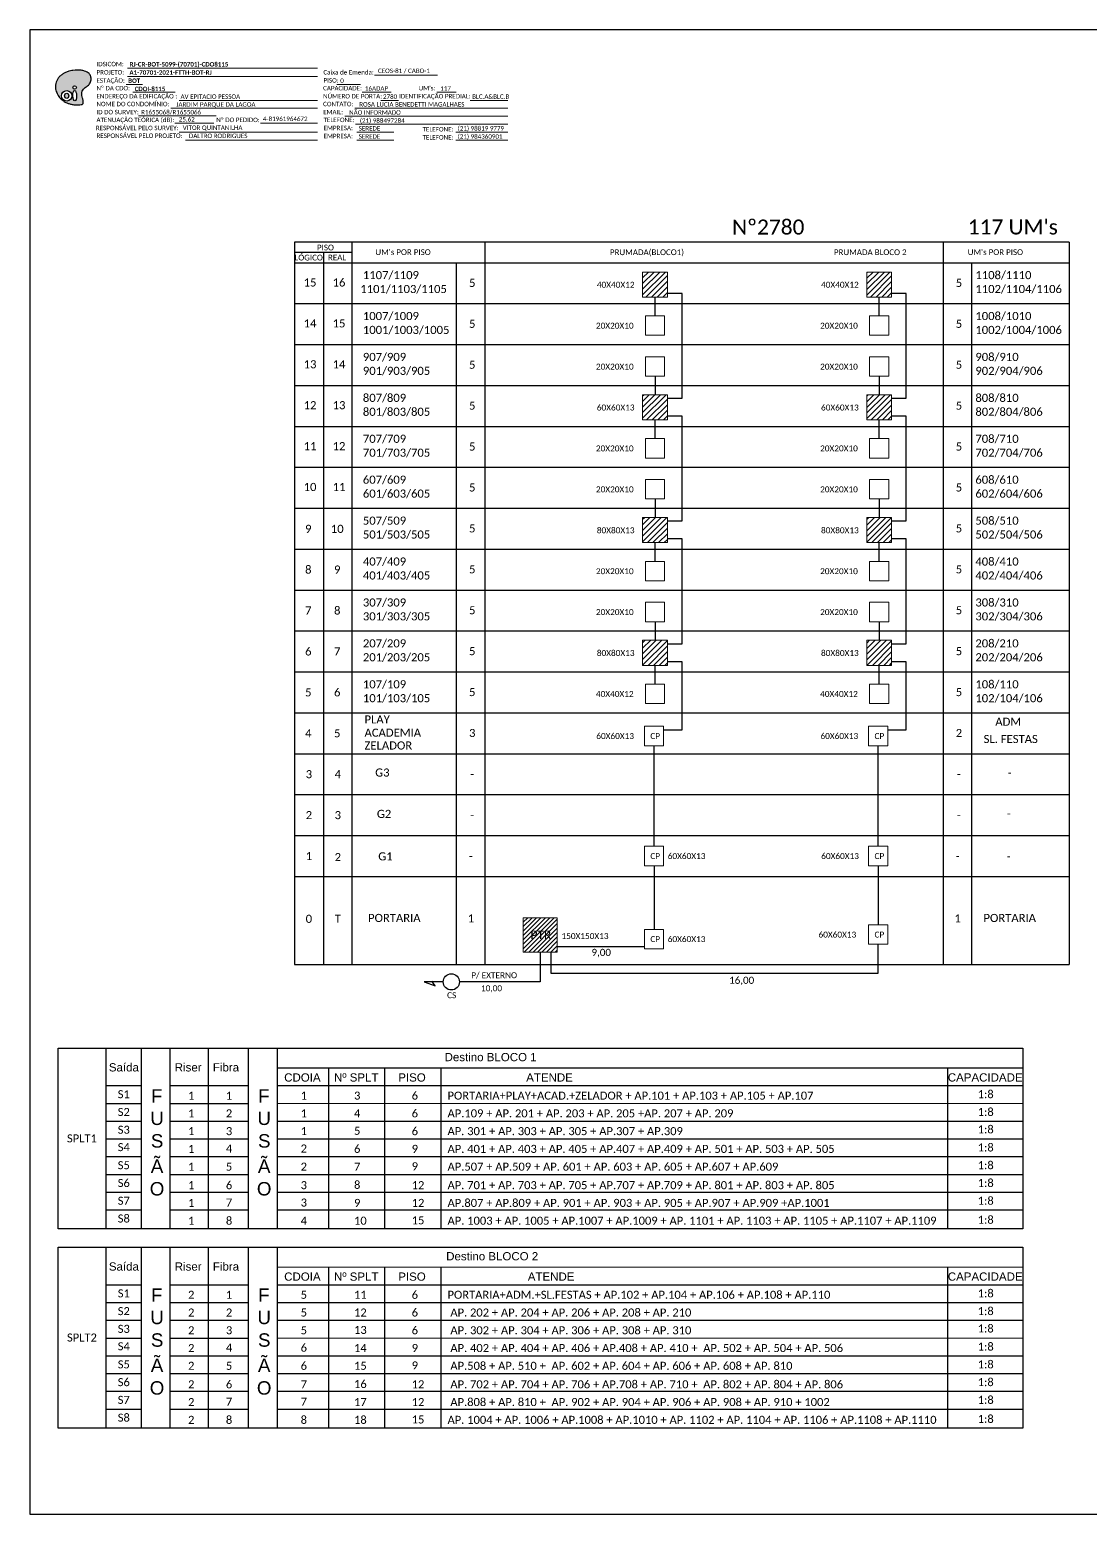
# Model space of a CAD drawing. Header units: metres. Extents: x -1286 to 457, y -500 to 94.
# Drawn here: x -384 to 40, y -500 to 94 of the extents above; entities that cross this region are included whole.
import ezdxf
from ezdxf.enums import TextEntityAlignment as Align

# ---------------------------------------------------------------- set-up
doc = ezdxf.new("R2010")
doc.units = ezdxf.units.M
doc.styles.add('ARIAL', font='arial.ttf')
doc.styles.add('WMF-Calibri0', font='calibri.ttf')
doc.styles.add('WMF-Calibri1', font='calibrib.ttf')

# ---------------------------------------------------------------- blocks, each defined once
blk = doc.blocks.new('OI')
h = blk.add_hatch(color=40)
edge = h.paths.add_edge_path()
edge.add_spline(control_points=[(4.35, -0.67), (3.92, -0.99), (3.26, -1.5), (2.81, -2.59), (2.9, -3.5), (3.06, -4.27), (3.31, -4.85), (3.37, -5.39), (3.4, -5.88), (3.2, -6.4), (2.54, -6.61), (1.65, -6.63), (0.55, -6.67), (-0.56, -6.42), (-1.61, -6.14), (-2.77, -5.61), (-3.92, -4.77), (-4.89, -3.7), (-5.34, -2.65), (-5.6, -1.94), (-5.85, -0.96), (-5.71, 0.47), (-5.1, 2.02), (-4.14, 3.02), (-3.3, 3.61), (-2.37, 4.16), (-1.36, 4.44), (-0.56, 4.7), (0.79, 4.85), (2.24, 4.97), (3.79, 4.57), (4.67, 4.21), (5.44, 3.65), (5.76, 2.99), (6.03, 2.21), (6.01, 1.46), (5.72, 0.64), (5.31, 0.08), (4.88, -0.38), (4.51, -0.55), (4.35, -0.67)], knot_values=[0, 0, 0, 0, 1.60434, 2.417191, 3.427595, 4.282808, 4.776746, 5.304182, 5.888771, 6.258406, 6.858137, 7.79129, 8.986195, 10.124242, 11.187857, 12.242908, 13.953784, 15.414161, 16.515391, 17.349188, 17.675853, 19.552021, 21.515531, 22.568638, 23.63245, 24.621084, 25.782718, 26.745347, 27.142653, 29.870543, 31.004649, 31.921532, 32.709589, 33.801391, 34.042471, 35.192333, 35.971461, 36.628871, 37.254359, 37.836911, 37.836911, 37.836911, 37.836911], degree=3, periodic=0)
h.paths.add_polyline_path([(1.13, -0.87, -1), (-0.04, -0.87, -1)], flags=16)
edge = h.paths.add_edge_path(flags=16)
edge.add_ellipse((0.56, -3.59), major_axis=(-0.02, 1.71), ratio=0.361305, start_angle=0, end_angle=360)
h.paths.add_polyline_path([(-0.36, -3.62, -1), (-3.8, -3.62, -1)], flags=16)
edge = h.paths.add_edge_path(flags=0)
edge.add_ellipse((-2.08, -3.62), major_axis=(0, 0.885), ratio=0.758294, start_angle=0, end_angle=360)
at = {"color": 40}
for centre, radius in [((-2.08, -3.62), 1.72), ((0.54, -0.87), 0.587)]:
    blk.add_circle(centre, radius, dxfattribs=at)
blk.add_ellipse((-2.08, -3.62), major_axis=(0, 0.885), ratio=0.758294, start_param=-3.141592653589792, end_param=3.141592653589792, dxfattribs=at)
blk.add_ellipse((0.56, -3.59), major_axis=(-0.02, 1.71), ratio=0.361305, dxfattribs=at)
at = {"color": 40, "start_tangent": (-0.800898, -0.598801), "end_tangent": (-0.800898, -0.598801)}
blk.add_spline([(4.35, -0.67), (3.2, -1.78), (2.9, -2.54), (2.92, -3.55), (3.12, -4.38), (3.28, -4.85), (3.37, -5.37), (3.35, -5.95), (3.2, -6.29), (2.66, -6.55), (1.73, -6.63), (0.54, -6.62), (-0.58, -6.41), (-1.6, -6.11), (-2.56, -5.67), (-3.95, -4.67), (-4.89, -3.56), (-5.37, -2.56), (-5.64, -1.78), (-5.72, -1.46), (-5.63, 0.42), (-4.84, 2.22), (-4.13, 2.99), (-3.27, 3.62), (-2.4, 4.09), (-1.3, 4.47), (-0.37, 4.72), (0.02, 4.77), (2.75, 4.8), (3.85, 4.53), (4.69, 4.16), (5.31, 3.68), (5.85, 2.73), (5.93, 2.5), (5.94, 1.35), (5.67, 0.62), (5.29, 0.08), (4.84, -0.36), (4.35, -0.67)], degree=3, dxfattribs=at)

msp = doc.modelspace()

# ---------------------------------------------------------------- hatches: boundary and pattern name
h = msp.add_hatch()
h.set_pattern_fill('LINE', color=1, scale=0.5, angle=45)
h.set_pattern_definition([(45, (48.1076, 0), (-1.122532, 1.122532), [])])
h.paths.add_polyline_path([(-128.98, -12.8), (-128.98, -2.76), (-138.89, -2.76), (-138.89, -12.8)])
h.paths.add_polyline_path([(-39.31, -12.8), (-39.31, -2.76), (-49.21, -2.76), (-49.21, -12.8)])
h.paths.add_polyline_path([(-39.31, -61.92), (-39.31, -51.88), (-49.21, -51.88), (-49.21, -61.92)])
h.paths.add_polyline_path([(-128.98, -51.88), (-138.89, -51.88), (-138.89, -61.92), (-128.98, -61.92)])
h.paths.add_polyline_path([(-128.98, -111.03), (-128.98, -100.99), (-138.89, -100.99), (-138.89, -111.03)])
h.paths.add_polyline_path([(-128.98, -150.11), (-138.89, -150.11), (-138.89, -160.15), (-128.98, -160.15)])
h.paths.add_polyline_path([(-49.21, -150.11), (-49.21, -160.15), (-39.31, -160.15), (-39.31, -150.11)])
h.paths.add_polyline_path([(-39.31, -100.99), (-49.21, -100.99), (-49.21, -111.03), (-39.31, -111.03)])
h = msp.add_hatch()
h.set_pattern_fill('ANSI31', color=1, scale=10, style=0)
h.set_pattern_definition([(45, (-798.2433, -658.8628), (-0.8838835, 0.8838835), [])])
h.paths.add_polyline_path([(-186.62, -274.9), (-173.05, -274.9), (-173.05, -261.14), (-186.62, -261.14)])
h.paths.add_polyline_path([(-184.62, -270.55), (-174.54, -270.55), (-174.54, -265.4), (-184.62, -265.4)], flags=24)

# ---------------------------------------------------------------- linework, layer by layer
for p, q in [((-372.65, -313.28), (13.15, -313.27)), ((-372.65, -385.63), (-372.65, -313.28)), ((-353.57, -313.28), (-353.57, -385.63)), ((-339.46, -313.28), (-339.46, -385.63)), ((-327.87, -385.63), (-327.87, -313.28)), ((-312.74, -313.28), (-312.74, -385.63)), ((-296.61, -313.28), (-296.61, -385.63)), ((-285.01, -313.28), (-285.01, -385.63)), ((13.15, -313.27), (13.15, -385.61)), ((-285.01, -321.18), (13.15, -321.17)), ((-264.59, -321.18), (-264.59, -385.63)), ((-242.09, -321.18), (-242.09, -385.63)), ((-219.63, -321.18), (-219.63, -385.63)), ((-16.91, -321.17), (-16.91, -385.61)), ((-353.57, -328.28), (-339.46, -328.28)), ((-327.87, -328.28), (-296.61, -328.28)), ((-285.01, -328.28), (13.15, -328.27)), ((-353.57, -335.39), (-339.46, -335.39)), ((-327.87, -335.39), (-296.61, -335.39)), ((-285.01, -335.39), (13.15, -335.37)), ((-353.57, -342.49), (-339.46, -342.49)), ((-327.87, -342.49), (-296.61, -342.49)), ((-285.01, -342.49), (13.15, -342.48)), ((-353.57, -349.6), (-339.46, -349.6)), ((-327.87, -349.6), (-296.61, -349.6)), ((-285.01, -349.6), (13.15, -349.58)), ((-353.57, -356.7), (-339.46, -356.7)), ((-327.87, -356.7), (-296.61, -356.7)), ((-285.01, -356.7), (13.15, -356.69)), ((-353.57, -363.8), (-339.46, -363.8)), ((-327.87, -363.8), (-296.61, -363.8)), ((-285.01, -363.8), (13.15, -363.79)), ((-353.57, -370.91), (-339.46, -370.91)), ((-327.87, -370.91), (-296.61, -370.91)), ((-285.01, -370.91), (13.15, -370.89)), ((-353.57, -378.01), (-339.46, -378.01)), ((-327.87, -378.01), (-296.61, -378.01)), ((-285.01, -378.01), (13.15, -378)), ((13.15, -385.61), (-372.65, -385.63)), ((-372.65, -392.96), (13.15, -392.95)), ((-372.65, -465.31), (-372.65, -392.96)), ((-353.57, -392.96), (-353.57, -465.31)), ((-339.46, -392.96), (-339.46, -465.31)), ((-327.87, -465.31), (-327.87, -392.96)), ((-312.74, -392.96), (-312.74, -465.31)), ((-296.61, -392.96), (-296.61, -465.31)), ((-285.01, -392.96), (-285.01, -465.31)), ((13.15, -392.95), (13.15, -465.29)), ((-285.01, -400.86), (13.15, -400.85)), ((-264.59, -400.86), (-264.59, -465.31)), ((-242.09, -400.86), (-242.09, -465.31)), ((-219.63, -400.86), (-219.63, -465.31)), ((-16.91, -400.85), (-16.91, -465.29)), ((-353.57, -407.96), (-339.46, -407.96)), ((-327.87, -407.96), (-296.61, -407.96)), ((-285.01, -407.96), (13.15, -407.95)), ((-353.57, -415.07), (-339.46, -415.07)), ((-327.87, -415.07), (-296.61, -415.07)), ((-285.01, -415.07), (13.15, -415.05)), ((-353.57, -422.17), (-339.46, -422.17)), ((-327.87, -422.17), (-296.61, -422.17)), ((-285.01, -422.17), (13.15, -422.16)), ((-353.57, -429.28), (-339.46, -429.28)), ((-327.87, -429.28), (-296.61, -429.28)), ((-285.01, -429.28), (13.15, -429.26)), ((-353.57, -436.38), (-339.46, -436.38)), ((-327.87, -436.38), (-296.61, -436.38)), ((-285.01, -436.38), (13.15, -436.37)), ((-353.57, -443.48), (-339.46, -443.48)), ((-327.87, -443.48), (-296.61, -443.48)), ((-285.01, -443.48), (13.15, -443.47)), ((-353.57, -450.59), (-339.46, -450.59)), ((-327.87, -450.59), (-296.61, -450.59)), ((-285.01, -450.59), (13.15, -450.57)), ((-353.57, -457.69), (-339.46, -457.69)), ((-327.87, -457.69), (-296.61, -457.69)), ((-285.01, -457.69), (13.15, -457.68)), ((13.15, -465.29), (-372.65, -465.31))]:
    msp.add_line(p, q)
msp.add_lwpolyline([(-384.06, -499.81), (456.94, -499.81), (456.94, 94.19), (-384.06, 94.19)], close=True)
at = {"color": 7, "lineweight": 0}
for points in [[(-344.93, 78.79), (-268.95, 78.79)], [(-345.46, 72.24), (-338.91, 72.24)], [(-344.96, 75.52), (-269, 75.52)], [(-261.18, 72.28), (-251.7, 72.28)], [(-246.14, 76.01), (-221, 76.01)], [(-342.8, 69.17), (-325.83, 69.17)], [(-324.23, 65.93), (-268.98, 65.93)], [(-251.13, 69.17), (-239.51, 69.17)], [(-243.55, 65.93), (-236.6, 65.93)], [(-221.19, 69.17), (-213.52, 69.17)], [(-207.85, 65.93), (-192.82, 65.93)], [(-340.48, 59.75), (-309.44, 59.75)], [(-327.64, 62.82), (-268.98, 62.82)], [(-258.05, 59.58), (-192.79, 59.58)], [(-254.02, 62.82), (-192.79, 62.82)], [(-325.95, 56.79), (-310.44, 56.79)], [(-291.72, 56.79), (-268.95, 56.79)], [(-253.77, 56.34), (-192.79, 56.34)], [(-324.23, 53.23), (-268.98, 53.23)], [(-321.74, 49.99), (-268.98, 49.99)], [(-253.16, 53.23), (-238.36, 53.23)], [(-253.16, 49.99), (-238.36, 49.99)], [(-213.56, 53.23), (-192.79, 53.23)], [(-213.56, 49.99), (-192.79, 49.99)]]:
    msp.add_lwpolyline(points, dxfattribs=at)
at = {"color": 0}
for points in [[(31.76, 9.19), (-278.16, 9.19)], [(-255.02, 5.08), (-278.16, 5.08)], [(-278.16, 0.97), (31.76, 0.97)]]:
    msp.add_lwpolyline(points, dxfattribs=at)
for points in [[(-278.16, 9.19), (-278.16, -279.8)], [(-255.02, -279.8), (-255.02, 9.19)], [(-201.86, -279.8), (-201.86, 9.19)], [(-18.74, 9.19), (-18.74, -279.8)], [(31.76, 9.19), (31.76, -279.8)], [(-266.59, 5.08), (-266.59, -279.8)], [(-213.43, 0.97), (-213.43, -279.8)], [(-7.17, -279.8), (-7.17, 0.97)], [(-278.16, -15.4), (31.76, -15.4)], [(-278.16, -31.77), (31.76, -31.77)], [(-278.16, -48.15), (31.76, -48.15)], [(-278.16, -64.52), (31.76, -64.52)], [(-278.16, -80.89), (31.76, -80.89)], [(-278.16, -97.26), (31.76, -97.26)], [(-278.16, -113.63), (31.76, -113.63)], [(-278.16, -130.01), (31.76, -130.01)], [(-278.16, -146.38), (31.76, -146.38)], [(-278.16, -162.75), (31.76, -162.75)], [(-278.16, -179.12), (31.76, -179.12)], [(-278.16, -195.49), (31.76, -195.49)], [(-278.16, -211.87), (31.76, -211.87)], [(-278.16, -228.24), (31.76, -228.24)], [(-278.16, -244.61), (31.76, -244.61)], [(-278.16, -279.8), (31.76, -279.8)]]:
    msp.add_lwpolyline(points)
at = {"color": 1, "lineweight": 0}
for points in [[(-128.98, -2.76), (-138.89, -2.76), (-138.89, -12.8), (-128.98, -12.8)], [(-39.31, -2.76), (-49.21, -2.76), (-49.21, -12.8), (-39.31, -12.8)], [(-128.98, -51.88), (-138.89, -51.88), (-138.89, -61.92), (-128.98, -61.92)], [(-39.31, -51.88), (-49.21, -51.88), (-49.21, -61.92), (-39.31, -61.92)], [(-128.98, -100.99), (-138.89, -100.99), (-138.89, -111.03), (-128.98, -111.03)], [(-39.31, -100.99), (-49.21, -100.99), (-49.21, -111.03), (-39.31, -111.03)], [(-128.98, -150.11), (-138.89, -150.11), (-138.89, -160.15), (-128.98, -160.15)], [(-39.31, -150.11), (-49.21, -150.11), (-49.21, -160.15), (-39.31, -160.15)], [(-186.62, -261.14), (-173.05, -261.14), (-173.05, -274.9), (-186.62, -274.9)]]:
    msp.add_lwpolyline(points, close=True, dxfattribs=at)
at = {"color": 3}
for points in [[(-128.98, -53.23), (-123.14, -53.23), (-123.14, -11.33), (-128.98, -11.33)], [(-39.31, -53.23), (-33.46, -53.23), (-33.46, -11.33), (-39.31, -11.33)], [(-133.94, -20.32), (-133.94, -12.8)], [(-44.27, -20.32), (-44.26, -12.8)], [(-133.94, -44.46), (-133.94, -51.88)], [(-44.26, -44.46), (-44.26, -51.88)], [(-133.94, -69.43), (-133.94, -61.92)], [(-128.98, -102.35), (-123.14, -102.35), (-123.14, -60.45), (-128.98, -60.45)], [(-44.27, -69.43), (-44.26, -61.92)], [(-39.31, -102.35), (-33.46, -102.35), (-33.46, -60.45), (-39.31, -60.45)], [(-133.94, -93.57), (-133.94, -100.99)], [(-44.26, -93.57), (-44.26, -100.99)], [(-133.94, -118.55), (-133.94, -111.03)], [(-128.98, -151.47), (-123.14, -151.47), (-123.14, -109.56), (-128.98, -109.56)], [(-44.27, -118.55), (-44.26, -111.03)], [(-39.31, -151.47), (-33.46, -151.47), (-33.46, -109.56), (-39.31, -109.56)], [(-133.94, -142.69), (-133.94, -150.11)], [(-44.26, -142.69), (-44.26, -150.11)], [(-133.94, -167.66), (-133.94, -160.15)], [(-130.5, -185.92), (-123.14, -185.92), (-123.14, -158.68), (-128.98, -158.68)], [(-44.27, -167.66), (-44.26, -160.15)], [(-40.82, -185.92), (-33.46, -185.92), (-33.46, -158.68), (-39.31, -158.68)], [(-134.33, -232.54), (-134.33, -192.28)], [(-44.66, -232.54), (-44.66, -192.28)], [(-134.33, -240.31), (-134.33, -265.76)], [(-44.66, -240.31), (-44.66, -263.94)], [(-175.58, -274.9), (-175.58, -283.34), (-44.66, -283.34), (-44.66, -271.71)], [(-173.05, -272.62), (-138.16, -272.62)]]:
    msp.add_lwpolyline(points, dxfattribs=at)
at = {"lineweight": 0}
for points in [[(-130.11, -20.32), (-137.77, -20.32), (-137.77, -28.09), (-130.11, -28.09)], [(-40.44, -20.32), (-48.1, -20.32), (-48.1, -28.09), (-40.44, -28.09)], [(-130.1, -36.69), (-137.77, -36.69), (-137.77, -44.46), (-130.1, -44.46)], [(-40.43, -36.69), (-48.09, -36.69), (-48.09, -44.46), (-40.43, -44.46)], [(-130.11, -69.43), (-137.77, -69.43), (-137.77, -77.2), (-130.11, -77.2)], [(-40.44, -69.43), (-48.1, -69.43), (-48.1, -77.2), (-40.44, -77.2)], [(-130.1, -85.8), (-137.77, -85.8), (-137.77, -93.57), (-130.1, -93.57)], [(-40.43, -85.8), (-48.09, -85.8), (-48.09, -93.57), (-40.43, -93.57)], [(-130.11, -118.55), (-137.77, -118.55), (-137.77, -126.32), (-130.11, -126.32)], [(-40.44, -118.55), (-48.1, -118.55), (-48.1, -126.32), (-40.44, -126.32)], [(-130.1, -134.92), (-137.77, -134.92), (-137.77, -142.69), (-130.1, -142.69)], [(-40.43, -134.92), (-48.09, -134.92), (-48.09, -142.69), (-40.43, -142.69)], [(-130.11, -167.66), (-137.77, -167.66), (-137.77, -175.43), (-130.11, -175.43)], [(-40.44, -167.66), (-48.1, -167.66), (-48.1, -175.43), (-40.44, -175.43)], [(-130.5, -184.51), (-138.16, -184.51), (-138.16, -192.28), (-130.5, -192.28)], [(-40.82, -184.51), (-48.49, -184.51), (-48.49, -192.28), (-40.82, -192.28)], [(-130.5, -232.54), (-138.16, -232.54), (-138.16, -240.31), (-130.5, -240.31)], [(-40.82, -232.54), (-48.49, -232.54), (-48.49, -240.31), (-40.82, -240.31)], [(-130.5, -265.76), (-138.16, -265.76), (-138.16, -273.53), (-130.5, -273.53)], [(-40.82, -263.94), (-48.49, -263.94), (-48.49, -271.71), (-40.82, -271.71)]]:
    msp.add_lwpolyline(points, close=True, dxfattribs=at)
at = {"color": 1}
for points in [[(-179.84, -274.9), (-179.84, -286.79), (-212.17, -286.79)], [(-226.26, -286.79), (-221.85, -288.38)], [(-218.63, -286.79), (-226.26, -286.79)], [(-221.85, -288.38), (-223.25, -286.55)]]:
    msp.add_lwpolyline(points, dxfattribs=at)
at = {"color": 5}
msp.add_circle((-215.4, -286.79), 3.23, dxfattribs=at)

# ---------------------------------------------------------------- block references
at = {"color": 7, "xscale": 1.213923925163967, "yscale": 1.213923925163967, "zscale": 1.213923925163967, "rotation": 0.1532896023949059}
msp.add_blockref('OI', (-366.75, 72.14), dxfattribs=at)

# ---------------------------------------------------------------- texts
at = {"color": 7, "lineweight": 0, "style": 'WMF-Calibri0'}
for s, height, p in [('PROJETO:', 1.793, (-357.33, 76.26)), ('IDSICOM:', 1.793, (-357.33, 79.54)), ('Caixa de Emenda:', 1.7927, (-266.59, 76.26)), ('ESTAÇÃO:', 1.793, (-357.35, 72.98)), ('Nº DA CDO:', 1.793, (-357.35, 69.91)), ('CAPACIDADE:', 1.7927, (-266.7, 69.91)), ('PISO:', 1.793, (-266.52, 73.03)), ("UM's:", 1.793, (-228.46, 69.91)), ('ENDEREÇO DA EDIFICAÇÃO :', 1.7927, (-357.35, 66.68)), ('NOME DO CONDOMÍNIO:', 1.7927, (-357.35, 63.56)), ('CONTATO:', 1.793, (-266.7, 63.56)), ('NÚMERO DE PORTA:', 1.7927, (-266.7, 66.68)), ('IDENTIFICAÇÃO PREDIAL:', 1.7927, (-236.33, 66.68)), ('ATENUAÇÃO TEÓRICA (dB):', 1.7927, (-357.35, 57.21)), ('ID DO SURVEY:', 1.7927, (-357.35, 60.33)), ('EMAIL:', 1.793, (-266.7, 60.33)), ('RESPONSÁVEL PELO SURVEY:', 1.7927, (-357.59, 53.98)), ('Nº DO PEDIDO:', 1.7927, (-309.43, 57.21)), ('TELEFONE:', 1.793, (-266.52, 57.21)), ('EMPRESA:', 1.793, (-266.52, 53.98)), ('TELEFONE:', 1.793, (-226.92, 53.47)), ('RESPONSÁVEL PELO PROJETO:', 1.7927, (-357.35, 50.87)), ('EMPRESA:', 1.793, (-266.52, 50.74)), ('TELEFONE:', 1.793, (-226.92, 50.24))]:
    msp.add_text(s, height=height, dxfattribs=at).set_placement(p)
at = {"color": 7}
for s, height, style, p in [('A1-70701-2021-FTTH-BOT-RJ', 1.7927, 'WMF-Calibri1', (-344.17, 76.17)), ('RJ-CR-BOT-5099-(70701)-CDO8115', 1.7927, 'WMF-Calibri1', (-344.13, 79.45)), ('CEOS-81 / CABO-1', 1.7927, 'WMF-Calibri0', (-244.74, 76.85)), ('BOT', 1.793, 'WMF-Calibri1', (-344.67, 72.89)), ('0', 1.79, 'WMF-Calibri0', (-259.83, 72.88)), ('16ADAP', 1.793, 'WMF-Calibri0', (-249.96, 69.79)), ('117', 1.793, 'WMF-Calibri0', (-219.84, 69.77)), ('AV EPITACIO PESSOA ', 1.7927, 'WMF-Calibri0', (-323.72, 66.52)), ('2780', 1.793, 'WMF-Calibri0', (-242.73, 66.53)), ('BLC.A&BLC.B', 1.7927, 'WMF-Calibri0', (-207.09, 66.53)), ('R1655068/R1655066', 1.7927, 'WMF-Calibri0', (-339.47, 60.28)), ('JARDIM PARQUE DA LAGOA', 1.7927, 'WMF-Calibri0', (-325.44, 63.39)), ('4-81961964672', 1.7927, 'WMF-Calibri0', (-290.77, 57.62)), ('NÃO INFORMADO', 1.7927, 'WMF-Calibri0', (-256.28, 60.18)), ('ROSA LUCIA BENEDETTI MAGALHAES', 1.7927, 'WMF-Calibri0', (-252.24, 63.42)), ('25,62', 1.793, 'WMF-Calibri0', (-324.41, 57.45)), ('VITOR QUINTANILHA', 1.7927, 'WMF-Calibri0', (-322.83, 54.07)), ('SEREDE', 1.793, 'WMF-Calibri0', (-252.46, 53.83)), ('(21) 988497284', 1.7927, 'WMF-Calibri0', (-251.99, 56.94)), ('(21) 98819 9779', 1.7927, 'WMF-Calibri0', (-212.85, 53.83)), ('DALTRO RODRIGUES', 1.7927, 'WMF-Calibri0', (-320.34, 50.83)), ('SEREDE', 1.793, 'WMF-Calibri0', (-252.46, 50.59)), ('(21) 984360901', 1.7927, 'WMF-Calibri0', (-212.85, 50.59)), ('1107/1109', 3.24, 'WMF-Calibri0', (-250.79, -5.61)), ('1108/1110', 3.24, 'WMF-Calibri0', (-5.8, -5.61)), ('1101/1103/1105', 3.24, 'WMF-Calibri0', (-251.82, -11.18)), ('40X40X12', 2.373, 'WMF-Calibri0', (-157.21, -9.04)), ('40X40X12', 2.373, 'WMF-Calibri0', (-67.54, -9.04)), ('1102/1104/1106', 3.24, 'WMF-Calibri0', (-5.8, -11.18)), ('1007/1009', 3.24, 'WMF-Calibri0', (-250.79, -21.99)), ('20X20X10', 2.373, 'WMF-Calibri0', (-157.58, -25.42)), ('20X20X10', 2.373, 'WMF-Calibri0', (-67.9, -25.42)), ('1008/1010', 3.24, 'WMF-Calibri0', (-5.8, -21.99)), ('1001/1003/1005', 3.24, 'WMF-Calibri0', (-250.79, -27.55)), ('1002/1004/1006', 3.24, 'WMF-Calibri0', (-5.8, -27.55)), ('907/909', 3.24, 'WMF-Calibri0', (-250.79, -38.36)), ('908/910', 3.24, 'WMF-Calibri0', (-5.8, -38.36)), ('901/903/905', 3.24, 'WMF-Calibri0', (-250.79, -43.92)), ('20X20X10', 2.373, 'WMF-Calibri0', (-157.57, -41.79)), ('20X20X10', 2.373, 'WMF-Calibri0', (-67.9, -41.79)), ('902/904/906', 3.24, 'WMF-Calibri0', (-5.8, -43.92)), ('807/809', 3.24, 'WMF-Calibri0', (-250.79, -54.73)), ('808/810', 3.24, 'WMF-Calibri0', (-5.8, -54.73)), ('801/803/805', 3.24, 'WMF-Calibri0', (-250.79, -60.29)), ('60X60X13', 2.373, 'WMF-Calibri0', (-157.21, -58.16)), ('60X60X13', 2.373, 'WMF-Calibri0', (-67.54, -58.16)), ('802/804/806', 3.24, 'WMF-Calibri0', (-5.8, -60.29)), ('707/709', 3.24, 'WMF-Calibri0', (-250.79, -71.1)), ('708/710', 3.24, 'WMF-Calibri0', (-5.8, -71.1)), ('701/703/705', 3.24, 'WMF-Calibri0', (-250.79, -76.67)), ('20X20X10', 2.373, 'WMF-Calibri0', (-157.58, -74.53)), ('20X20X10', 2.373, 'WMF-Calibri0', (-67.9, -74.53)), ('702/704/706', 3.24, 'WMF-Calibri0', (-5.8, -76.67)), ('607/609', 3.24, 'WMF-Calibri0', (-250.79, -87.47)), ('20X20X10', 2.373, 'WMF-Calibri0', (-157.57, -90.9)), ('20X20X10', 2.373, 'WMF-Calibri0', (-67.9, -90.9)), ('608/610', 3.24, 'WMF-Calibri0', (-5.8, -87.47)), ('601/603/605', 3.24, 'WMF-Calibri0', (-250.79, -93.04)), ('602/604/606', 3.24, 'WMF-Calibri0', (-5.8, -93.04)), ('507/509', 3.24, 'WMF-Calibri0', (-250.79, -103.85)), ('508/510', 3.24, 'WMF-Calibri0', (-5.8, -103.85)), ('501/503/505', 3.24, 'WMF-Calibri0', (-250.79, -109.41)), ('80X80X13', 2.373, 'WMF-Calibri0', (-157.21, -107.28)), ('80X80X13', 2.373, 'WMF-Calibri0', (-67.54, -107.28)), ('502/504/506', 3.24, 'WMF-Calibri0', (-5.8, -109.41)), ('407/409', 3.24, 'WMF-Calibri0', (-250.79, -120.22)), ('408/410', 3.24, 'WMF-Calibri0', (-5.8, -120.22)), ('401/403/405', 3.24, 'WMF-Calibri0', (-250.79, -125.78)), ('20X20X10', 2.373, 'WMF-Calibri0', (-157.58, -123.65)), ('20X20X10', 2.373, 'WMF-Calibri0', (-67.9, -123.65)), ('402/404/406', 3.24, 'WMF-Calibri0', (-5.8, -125.78)), ('307/309', 3.24, 'WMF-Calibri0', (-250.79, -136.59)), ('308/310', 3.24, 'WMF-Calibri0', (-5.8, -136.59)), ('301/303/305', 3.24, 'WMF-Calibri0', (-250.79, -142.15)), ('20X20X10', 2.373, 'WMF-Calibri0', (-157.57, -140.02)), ('20X20X10', 2.373, 'WMF-Calibri0', (-67.9, -140.02)), ('302/304/306', 3.24, 'WMF-Calibri0', (-5.8, -142.15)), ('207/209', 3.24, 'WMF-Calibri0', (-250.79, -152.96)), ('80X80X13', 2.373, 'WMF-Calibri0', (-157.21, -156.39)), ('80X80X13', 2.373, 'WMF-Calibri0', (-67.54, -156.39)), ('208/210', 3.24, 'WMF-Calibri0', (-5.8, -152.96)), ('201/203/205', 3.24, 'WMF-Calibri0', (-250.79, -158.52)), ('202/204/206', 3.24, 'WMF-Calibri0', (-5.8, -158.52)), ('107/109', 3.24, 'WMF-Calibri0', (-250.79, -169.33)), ('108/110', 3.24, 'WMF-Calibri0', (-5.8, -169.33)), ('101/103/105', 3.24, 'WMF-Calibri0', (-250.79, -174.9)), ('40X40X12', 2.373, 'WMF-Calibri0', (-157.58, -172.76)), ('40X40X12', 2.373, 'WMF-Calibri0', (-67.9, -172.76)), ('102/104/106', 3.24, 'WMF-Calibri0', (-5.8, -174.9)), ('PLAY', 3.24, 'WMF-Calibri0', (-250.14, -183.4)), ('ADM', 3.24, 'WMF-Calibri0', (2.17, -184.3)), ('ACADEMIA', 3.24, 'WMF-Calibri0', (-250.14, -188.69)), ('60X60X13', 2.373, 'WMF-Calibri0', (-157.43, -189.61)), ('CP', 2.373, 'WMF-Calibri0', (-135.81, -189.61)), ('60X60X13', 2.373, 'WMF-Calibri0', (-67.76, -189.61)), ('CP', 2.373, 'WMF-Calibri0', (-46.14, -189.61)), ('SL. FESTAS', 3.24, 'WMF-Calibri0', (-2.5, -191.22)), ('ZELADOR', 3.24, 'WMF-Calibri0', (-250.14, -193.81)), ('G3', 3.24, 'WMF-Calibri0', (-245.87, -204.65)), ('-', 3.24, 'WMF-Calibri0', (7.14, -204.65)), ('G2', 3.24, 'WMF-Calibri0', (-245.19, -221.19)), ('-', 3.24, 'WMF-Calibri0', (6.79, -221.02)), ('G1', 3.24, 'WMF-Calibri0', (-244.64, -238.17)), ('CP', 2.373, 'WMF-Calibri0', (-135.81, -237.64)), ('60X60X13', 2.373, 'WMF-Calibri0', (-128.85, -237.64)), ('60X60X13', 2.373, 'WMF-Calibri0', (-67.46, -237.64)), ('CP', 2.373, 'WMF-Calibri0', (-46.14, -237.64)), ('-', 3.24, 'WMF-Calibri0', (6.75, -238.17)), ('PORTARIA', 3.24, 'WMF-Calibri0', (-248.72, -262.82)), ('PORTARIA', 3.24, 'WMF-Calibri0', (-2.57, -262.82)), ('PTR', 3.433, 'WMF-Calibri0', (-183.76, -269.67)), ('150X150X13', 2.373, 'WMF-Calibri0', (-171.35, -269.64)), ('60X60X13', 2.373, 'WMF-Calibri0', (-68.54, -269.04)), ('CP', 2.373, 'WMF-Calibri0', (-46.14, -269.04)), ('CP', 2.373, 'WMF-Calibri0', (-135.81, -270.86)), ('60X60X13', 2.373, 'WMF-Calibri0', (-128.85, -270.86)), ('P/ EXTERNO', 2.373, 'WMF-Calibri0', (-207.45, -285.3)), ('10,00', 2.373, 'WMF-Calibri0', (-203.54, -290.51)), ('1', 3.21, 'WMF-Calibri0', (-320.72, -333.89)), ('1', 3.21, 'WMF-Calibri0', (-305.58, -333.89)), ('1', 3.21, 'WMF-Calibri0', (-275.68, -333.89)), ('3', 3.21, 'WMF-Calibri0', (-254.33, -333.89)), ('6', 3.21, 'WMF-Calibri0', (-231.27, -333.89)), ('PORTARIA+PLAY+ACAD.+ZELADOR + AP.101 + AP.103 + AP.105 + AP.107', 3.209, 'WMF-Calibri0', (-216.93, -333.89)), ('1', 3.21, 'WMF-Calibri0', (-320.72, -340.99)), ('2', 3.21, 'WMF-Calibri0', (-305.58, -340.99)), ('1', 3.21, 'WMF-Calibri0', (-275.68, -340.99)), ('4', 3.21, 'WMF-Calibri0', (-254.33, -340.99)), ('6', 3.21, 'WMF-Calibri0', (-231.27, -340.99)), ('AP.109 + AP. 201 + AP. 203 + AP. 205 +AP. 207 + AP. 209', 3.209, 'WMF-Calibri0', (-216.93, -340.99)), ('1', 3.21, 'WMF-Calibri0', (-320.72, -348.1)), ('3', 3.21, 'WMF-Calibri0', (-305.58, -348.1)), ('1', 3.21, 'WMF-Calibri0', (-275.68, -348.1)), ('5', 3.21, 'WMF-Calibri0', (-254.33, -347.96)), ('6', 3.21, 'WMF-Calibri0', (-231.27, -348.1)), ('AP. 301 + AP. 303 + AP. 305 + AP.307 + AP.309', 3.209, 'WMF-Calibri0', (-216.93, -348.1)), ('1', 3.21, 'WMF-Calibri0', (-320.72, -355.2)), ('4', 3.21, 'WMF-Calibri0', (-305.58, -355.06)), ('2', 3.21, 'WMF-Calibri0', (-275.68, -355.06)), ('6', 3.21, 'WMF-Calibri0', (-254.33, -355.2)), ('9', 3.21, 'WMF-Calibri0', (-231.27, -355.2)), ('AP. 401 + AP. 403 + AP. 405 + AP.407 + AP.409 + AP. 501 + AP. 503 + AP. 505 ', 3.209, 'WMF-Calibri0', (-216.93, -355.2)), ('1', 3.21, 'WMF-Calibri0', (-320.72, -362.31)), ('5', 3.21, 'WMF-Calibri0', (-305.58, -362.31)), ('2', 3.21, 'WMF-Calibri0', (-275.68, -362.31)), ('7', 3.21, 'WMF-Calibri0', (-254.33, -362.31)), ('9', 3.21, 'WMF-Calibri0', (-231.27, -362.17)), ('AP.507 + AP.509 + AP. 601 + AP. 603 + AP. 605 + AP.607 + AP.609 ', 3.209, 'WMF-Calibri0', (-216.93, -362.31)), ('1', 3.21, 'WMF-Calibri0', (-320.72, -369.72)), ('6', 3.21, 'WMF-Calibri0', (-305.58, -369.72)), ('3', 3.21, 'WMF-Calibri0', (-275.68, -369.72)), ('8', 3.21, 'WMF-Calibri0', (-254.33, -369.58)), ('12', 3.209, 'WMF-Calibri0', (-231.27, -369.72)), ('AP. 701 + AP. 703 + AP. 705 + AP.707 + AP.709 + AP. 801 + AP. 803 + AP. 805 ', 3.209, 'WMF-Calibri0', (-216.93, -369.72)), ('1', 3.21, 'WMF-Calibri0', (-320.72, -376.82)), ('7', 3.21, 'WMF-Calibri0', (-305.58, -376.68)), ('3', 3.21, 'WMF-Calibri0', (-275.68, -376.68)), ('9', 3.21, 'WMF-Calibri0', (-254.33, -376.82)), ('12', 3.209, 'WMF-Calibri0', (-231.27, -376.82)), ('AP.807 + AP.809 + AP. 901 + AP. 903 + AP. 905 + AP.907 + AP.909 +AP.1001', 3.209, 'WMF-Calibri0', (-216.93, -376.82)), ('1', 3.21, 'WMF-Calibri0', (-320.72, -383.93)), ('8', 3.21, 'WMF-Calibri0', (-305.58, -383.93)), ('4', 3.21, 'WMF-Calibri0', (-275.68, -383.93)), ('10', 3.209, 'WMF-Calibri0', (-254.33, -383.93)), ('15', 3.209, 'WMF-Calibri0', (-231.27, -383.79)), ('AP. 1003 + AP. 1005 + AP.1007 + AP.1009 + AP. 1101 + AP. 1103 + AP. 1105 + AP.1107 + AP.1109', 3.209, 'WMF-Calibri0', (-216.93, -383.93)), ('2', 3.21, 'WMF-Calibri0', (-320.72, -413.57)), ('1', 3.21, 'WMF-Calibri0', (-305.58, -413.57)), ('5', 3.21, 'WMF-Calibri0', (-275.68, -413.57)), ('11', 3.209, 'WMF-Calibri0', (-254.33, -413.57)), ('6', 3.21, 'WMF-Calibri0', (-231.27, -413.57)), ('PORTARIA+ADM.+SL.FESTAS + AP.102 + AP.104 + AP.106 + AP.108 + AP.110', 3.209, 'WMF-Calibri0', (-216.93, -413.57)), ('2', 3.21, 'WMF-Calibri0', (-320.72, -420.67)), ('2', 3.21, 'WMF-Calibri0', (-305.58, -420.67)), ('5', 3.21, 'WMF-Calibri0', (-275.68, -420.67)), ('12', 3.209, 'WMF-Calibri0', (-254.33, -420.67)), ('6', 3.21, 'WMF-Calibri0', (-231.27, -420.67)), (' AP. 202 + AP. 204 + AP. 206 + AP. 208 + AP. 210', 3.209, 'WMF-Calibri0', (-216.93, -420.67)), ('2', 3.21, 'WMF-Calibri0', (-320.72, -427.78)), ('3', 3.21, 'WMF-Calibri0', (-305.58, -427.78)), ('5', 3.21, 'WMF-Calibri0', (-275.68, -427.78)), ('13', 3.209, 'WMF-Calibri0', (-254.33, -427.64)), ('6', 3.21, 'WMF-Calibri0', (-231.27, -427.78)), (' AP. 302 + AP. 304 + AP. 306 + AP. 308 + AP. 310', 3.209, 'WMF-Calibri0', (-216.93, -427.78)), ('2', 3.21, 'WMF-Calibri0', (-320.72, -434.88)), ('4', 3.21, 'WMF-Calibri0', (-305.58, -434.74)), ('6', 3.21, 'WMF-Calibri0', (-275.68, -434.74)), ('14', 3.209, 'WMF-Calibri0', (-254.33, -434.88)), ('9', 3.21, 'WMF-Calibri0', (-231.27, -434.88)), (' AP. 402 + AP. 404 + AP. 406 + AP.408 + AP. 410 +  AP. 502 + AP. 504 + AP. 506 ', 3.209, 'WMF-Calibri0', (-216.93, -434.88)), ('2', 3.21, 'WMF-Calibri0', (-320.72, -441.99)), ('5', 3.21, 'WMF-Calibri0', (-305.58, -441.99)), ('6', 3.21, 'WMF-Calibri0', (-275.68, -441.99)), ('15', 3.209, 'WMF-Calibri0', (-254.33, -441.99)), ('9', 3.21, 'WMF-Calibri0', (-231.27, -441.85)), (' AP.508 + AP. 510 +  AP. 602 + AP. 604 + AP. 606 + AP. 608 + AP. 810', 3.209, 'WMF-Calibri0', (-216.93, -441.99)), ('2', 3.21, 'WMF-Calibri0', (-320.72, -449.4)), ('6', 3.21, 'WMF-Calibri0', (-305.58, -449.4)), ('7', 3.21, 'WMF-Calibri0', (-275.68, -449.4)), ('16', 3.209, 'WMF-Calibri0', (-254.33, -449.26)), ('12', 3.209, 'WMF-Calibri0', (-231.27, -449.4)), (' AP. 702 + AP. 704 + AP. 706 + AP.708 + AP. 710 +  AP. 802 + AP. 804 + AP. 806 ', 3.209, 'WMF-Calibri0', (-216.93, -449.4)), ('2', 3.21, 'WMF-Calibri0', (-320.72, -456.5)), ('7', 3.21, 'WMF-Calibri0', (-305.58, -456.36)), ('7', 3.21, 'WMF-Calibri0', (-275.68, -456.36)), ('17', 3.209, 'WMF-Calibri0', (-254.33, -456.5)), ('12', 3.209, 'WMF-Calibri0', (-231.27, -456.5)), (' AP.808 + AP. 810 +  AP. 902 + AP. 904 + AP. 906 + AP. 908 + AP. 910 + 1002', 3.209, 'WMF-Calibri0', (-216.93, -456.5)), ('2', 3.21, 'WMF-Calibri0', (-320.72, -463.61)), ('8', 3.21, 'WMF-Calibri0', (-305.58, -463.61)), ('8', 3.21, 'WMF-Calibri0', (-275.68, -463.61)), ('18', 3.209, 'WMF-Calibri0', (-254.33, -463.61)), ('15', 3.209, 'WMF-Calibri0', (-231.27, -463.47)), ('AP. 1004 + AP. 1006 + AP.1008 + AP.1010 + AP. 1102 + AP. 1104 + AP. 1106 + AP.1108 + AP.1110', 3.209, 'WMF-Calibri0', (-216.93, -463.61))]:
    msp.add_text(s, height=height, dxfattribs=dict(at, style=style)).set_placement(p)
at = {"color": 7, "style": 'WMF-Calibri1'}
msp.add_text('CDOI-8115', height=1.793, dxfattribs=at).set_placement((-335.93, 69.6), align=Align.CENTER)
at = {"color": 0, "style": 'WMF-Calibri0'}
for s, height, p in [('Nº2780', 6, (-103.12, 12.23)), ("117 UM's", 6, (-8.86, 12.26)), ('     PISO', 2.3, (-273.2, 5.89)), ("UM's POR PISO", 2.3, (-245.78, 4.03)), ('PRUMADA(BLOCO1)', 2.3, (-151.98, 4)), ('PRUMADA BLOCO 2', 2.3, (-62.39, 4)), ("UM's POR PISO", 2.3, (-8.86, 4.03)), ('  LÓGICO', 2.3, (-279.75, 1.86)), ('    REAL', 2.3, (-267.99, 1.92))]:
    msp.add_text(s, height=height, dxfattribs=at).set_placement(p)
at = {"color": 7, "style": 'WMF-Calibri0'}
for s, p in [('15', (-271.92, -6.94)), ('16', (-260.34, -6.94)), ('14', (-271.92, -23.31)), ('15', (-260.34, -23.31)), ('13', (-271.92, -39.68)), ('14', (-260.34, -39.68)), ('12', (-271.92, -56.05)), ('13', (-260.34, -56.05)), ('11', (-271.92, -72.43)), ('12', (-260.34, -72.43)), ('10', (-271.92, -88.76)), ('11', (-260.34, -88.76))]:
    msp.add_text(s, height=3.24, dxfattribs=at).set_placement(p, align=Align.MIDDLE_CENTER)
at = {"color": 5, "style": 'WMF-Calibri0'}
msp.add_text('CS', height=2.373, dxfattribs=at).set_placement((-217.1, -293.31))
at = {"style": 'ARIAL'}
for s, height, p in [('Saída', 3.294, (-346.38, -320.97)), ('Riser', 3.294, (-320.68, -320.97)), ('Fibra', 3.294, (-305.55, -320.97)), ('Destino BLOCO 1 ', 3.2936, (-199.06, -316.87)), ('CDOIA', 3.294, (-274.98, -325.02)), ('Nº SPLT', 3.294, (-253.44, -325.02)), ('PISO', 3.294, (-231.14, -325.02)), ('ATENDE ', 3.294, (-175.49, -325.02)), ('CAPACIDADE', 3.294, (-1.87, -325)), ('Destino BLOCO 2', 3.2936, (-199.06, -396.55)), ('Saída', 3.294, (-346.38, -400.65)), ('Riser', 3.294, (-320.68, -400.65)), ('Fibra', 3.294, (-305.55, -400.65)), ('CDOIA', 3.294, (-274.98, -404.7)), ('Nº SPLT', 3.294, (-253.44, -404.7)), ('PISO', 3.294, (-231.14, -404.7)), ('ATENDE', 3.294, (-175.49, -404.7)), ('CAPACIDADE', 3.294, (-1.87, -404.68))]:
    msp.add_text(s, height=height, dxfattribs=at).set_placement(p, align=Align.MIDDLE_CENTER)
at = {"linetype": 'Continuous', "style": 'ARIAL'}
for s, p in [('F', (-335.54, -335.09)), ('F', (-292.69, -335.09)), ('U', (-335.82, -344.04)), ('U', (-292.96, -344.04)), ('S', (-335.59, -353.08)), ('S', (-292.74, -353.08)), ('Ã', (-335.62, -363.19)), ('Ã', (-292.77, -363.19)), ('O', (-336.04, -372.24)), ('O', (-293.19, -372.24)), ('F', (-335.54, -414.77)), ('F', (-292.69, -414.77)), ('U', (-335.82, -423.72)), ('U', (-292.96, -423.72)), ('S', (-335.59, -432.76)), ('S', (-292.74, -432.76)), ('Ã', (-335.62, -442.87)), ('Ã', (-292.77, -442.87)), ('O', (-336.04, -451.92)), ('O', (-293.19, -451.92))]:
    msp.add_text(s, height=5.37, dxfattribs=at).set_placement(p)
at = {"color": 7, "style": 'WMF-Calibri0'}
for tag, flags, p in [('5', 4, (-207.05, -7.1)), ('5', 4, (-12.37, -7.1)), ('5', 4, (-207.05, -23.47)), ('5', 4, (-12.37, -23.47)), ('5', 4, (-207.05, -39.85)), ('5', 4, (-12.37, -39.85)), ('5', 4, (-207.05, -56.22)), ('5', 4, (-12.37, -56.22)), ('5', 4, (-207.05, -72.59)), ('5', 4, (-12.37, -72.59)), ('5', 4, (-207.05, -88.96)), ('5', 4, (-12.37, -88.96)), ('9', 4, (-272.62, -105.52)), ('10', 4, (-261.05, -105.52)), ('5', 4, (-207.05, -105.33)), ('5', 4, (-12.37, -105.33)), ('8', 4, (-272.62, -121.82)), ('9', 4, (-261.05, -121.82)), ('5', 4, (-207.05, -121.71)), ('5', 4, (-12.37, -121.71)), ('7', 4, (-272.62, -138.19)), ('8', 4, (-261.05, -138.19)), ('5', 4, (-207.05, -138.08)), ('5', 4, (-12.37, -138.08)), ('6', 4, (-272.62, -154.56)), ('7', 4, (-261.05, -154.56)), ('5', 4, (-207.05, -154.45)), ('5', 4, (-12.37, -154.45)), ('5', 4, (-272.62, -170.94)), ('6', 4, (-261.05, -170.94)), ('5', 4, (-207.05, -170.82)), ('5', 4, (-12.37, -170.82)), ('4', 4, (-272.62, -187.31)), ('5', 4, (-261.05, -187.31)), ('3', 4, (-207.05, -187.19)), ('2', 4, (-12.37, -187.19)), ('3', 4, (-272.38, -203.68)), ('4', 4, (-260.81, -203.68)), ('-', 4, (-207.05, -203.57)), ('-', 4, (-12.37, -203.57)), ('2', 4, (-272.38, -220.05)), ('3', 4, (-260.81, -220.05)), ('-', 4, (-207.05, -219.94)), ('-', 4, (-12.37, -219.94)), ('1', 4, (-272.38, -236.42)), ('2', 12, (-260.81, -236.84)), ('-', 4, (-207.57, -236.38)), ('-', 4, (-12.89, -236.38)), ('0', 4, (-272.38, -261.53)), ('T', 12, (-260.81, -261.49)), ('1', 4, (-207.57, -261.35)), ('1', 4, (-12.89, -261.35))]:
    msp.add_attdef(tag, text='XX', height=3.24, dxfattribs=dict(at, flags=flags)).set_placement(p, align=Align.MIDDLE_CENTER)
at = {"color": 3, "style": 'WMF-Calibri0', "flags": 4}
for tag, p in [('9,00', (-155.45, -274.98)), ('16,00', (-99.29, -286.14))]:
    msp.add_attdef(tag, text='XX', height=2.824, dxfattribs=at).set_placement(p, align=Align.MIDDLE_CENTER)
at = {"color": 7, "lineweight": 0, "style": 'WMF-Calibri0', "flags": 8}
for tag, p, s in [('S1', (-348.84, -333.33), 'S1'), ('1:8', (-4.88, -333.31), '1:8'), ('S2', (-348.84, -340.43), 'S2'), ('1:8', (-4.88, -340.42), '1:8'), ('S3', (-348.84, -347.54), 'S3'), ('1:8', (-4.88, -347.38), '1:8'), ('SPLT1', (-369.15, -351), 'XX'), ('S4', (-348.84, -354.5), 'S4'), ('1:8', (-4.88, -354.62), '1:8'), ('S5', (-348.84, -361.74), 'S5'), ('1:8', (-4.88, -361.73), '1:8'), ('S6', (-348.84, -368.85), 'S6'), ('1:8', (-4.88, -368.83), '1:8'), ('S7', (-348.84, -375.95), 'S7'), ('1:8', (-4.88, -375.94), '1:8'), ('S8', (-348.84, -383.05), 'S8'), ('1:8', (-4.88, -383.55), '1:8'), ('S1', (-348.84, -413.01), 'S1'), ('1:8', (-4.88, -412.99), '1:8'), ('S2', (-348.84, -420.11), 'S2'), ('1:8', (-4.88, -420.1), '1:8'), ('SPLT2', (-369.15, -430.68), 'XX'), ('S3', (-348.84, -427.21), 'S3'), ('1:8', (-4.88, -427.06), '1:8'), ('S4', (-348.84, -434.18), 'S4'), ('1:8', (-4.88, -434.3), '1:8'), ('S5', (-348.84, -441.42), 'S5'), ('1:8', (-4.88, -441.41), '1:8'), ('S6', (-348.84, -448.53), 'S6'), ('1:8', (-4.88, -448.51), '1:8'), ('S7', (-348.84, -455.63), 'S7'), ('1:8', (-4.88, -455.62), '1:8'), ('S8', (-348.84, -462.73), 'S8'), ('1:8', (-4.88, -463.23), '1:8')]:
    msp.add_attdef(tag, p, s, height=3.209, dxfattribs=at)

doc.saveas('drawing.dxf')
